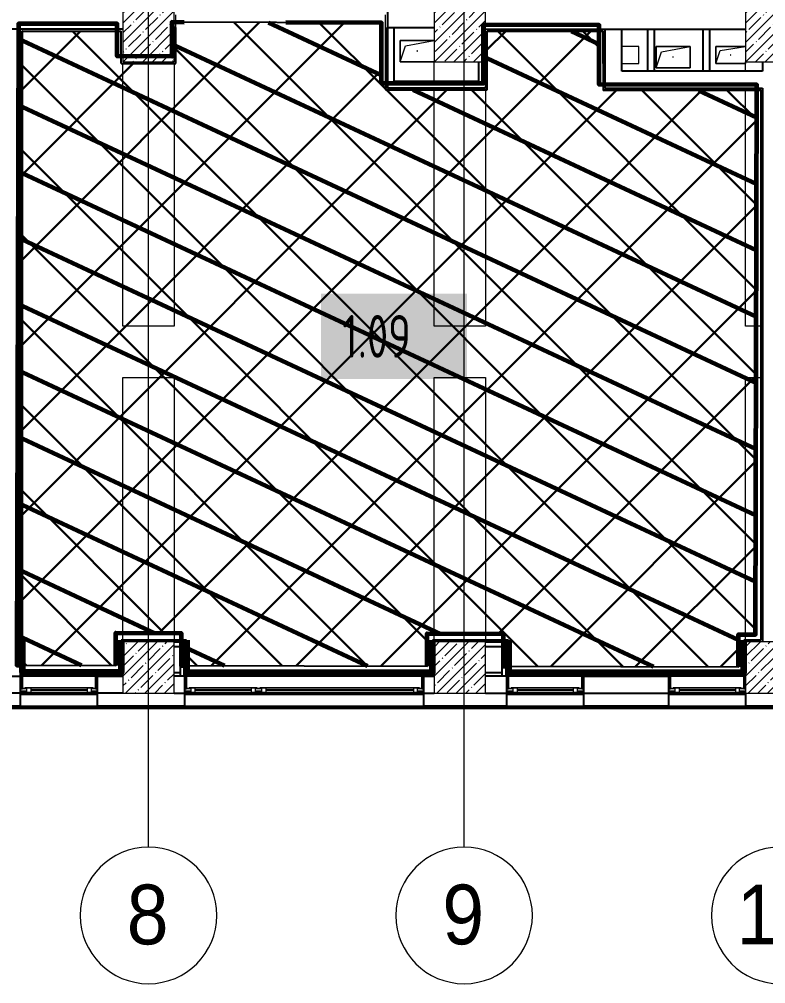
# Model space of a CAD drawing. Header units: millimetres. Extents: x -164500 to 426394, y -51911 to 102118.
# Drawn here: x 20760 to 29510, y -3642 to 7661 of the extents above; entities that cross this region are included whole.
import ezdxf

# ---------------------------------------------------------------- set-up
doc = ezdxf.new("R2010")
doc.units = ezdxf.units.MM
for name, color, linetype, lineweight in [('0) шлифовка', 5, 'Continuous', 60), ('1.4) Плинтус ПЛ-4', 6, 'Continuous', 60), ('5.3) Л-7 Линолеум 4 вып', 230, 'Continuous', 30), ('7.7) Плинтус', 222, 'Continuous', 90), ('A-FLOR', 7, 'Continuous', 9), ('A-GENM', 7, 'Continuous', 9), ('A-GLAZ', 7, 'Continuous', 9), ('A-GLAZ-1', 7, 'Continuous', 5), ('S-COLS-1', 7, 'Continuous', 5), ('Оси', 7, 'Continuous', 9), ('Оси-1', 7, 'Continuous', 20)]:
    doc.layers.add(name, color=color, linetype=linetype, lineweight=lineweight)
doc.layers.add('2) защита вин плитк', color=6, linetype='Continuous')
doc.layers.add('3.2.3) П-9', color=5, linetype='Continuous')
doc.styles.add('Arial', font='arial.ttf', dxfattribs={"width": 0.9, "height": 700})
doc.styles.add('СПДС', font='ГОСТ тип А.ttf', dxfattribs={"width": 0.9})

# ---------------------------------------------------------------- blocks, each defined once
blk = doc.blocks.new('BSC_Колонна _Прямоугольная - 600х600-23286269-Объем проектирования 1 этажа')
at = {"layer": 'S-COLS-1'}
h = blk.add_hatch(dxfattribs=at)
h.set_pattern_fill('FP_3', color=256, style=0, pattern_type=2)
h.set_pattern_definition([(45, (-29509.74, -7600), (-114.04925, 114.04925), []), (45, (-29395.7, -7600), (-114.04925, 114.04925), [201.613, -40.323, 6.706, -33.617])])
h.paths.add_polyline_path([(-300, -300), (300, -300), (300, 300), (-300, 300), (-300, -187)])
for p, q in [((300, 300), (-300, 300)), ((-300, 300), (-300, -300)), ((300, -300), (300, 300)), ((-300, -300), (300, -300))]:
    blk.add_line(p, q, dxfattribs=at)
blk = doc.blocks.new('BSC_Колонна _Прямоугольная - 600х600-V5-Объем проектирования 1 этажа')
at = {"layer": 'S-COLS-1'}
h = blk.add_hatch(dxfattribs=at)
h.set_pattern_fill('FP_9', color=256, style=0, pattern_type=2)
h.set_pattern_definition([(45, (-25860, -200), (-114.0493, 114.0493), []), (45, (-25745.95, -200), (-114.0493, 114.0493), [201.613, -40.323, 6.706, -33.617])])
h.paths.add_polyline_path([(300, -300), (300, 300), (-300, 300), (-300, -300)])
for p, q in [((300, 300), (-300, 300)), ((-300, 300), (-300, -300)), ((300, -300), (300, 300)), ((-300, -300), (300, -300))]:
    blk.add_line(p, q, dxfattribs=at)
blk = doc.blocks.new('BSC_Колонна _Прямоугольная - 600х600-V6-Объем проектирования 1 этажа')
at = {"layer": 'S-COLS-1'}
h = blk.add_hatch(dxfattribs=at)
h.set_pattern_fill('FP_10', color=256, style=0, pattern_type=2)
h.set_pattern_definition([(45, (-29509.74, -200), (-114.04925, 114.04925), []), (45, (-29395.7, -200), (-114.04925, 114.04925), [201.613, -40.323, 6.706, -33.617])])
h.paths.add_polyline_path([(300, -300), (300, 300), (-300, 300), (-300, -300)])
for p, q in [((300, 300), (-300, 300)), ((-300, 300), (-300, -300)), ((300, -300), (300, 300)), ((-300, -300), (300, -300))]:
    blk.add_line(p, q, dxfattribs=at)
blk = doc.blocks.new('BSC_Колонна _Прямоугольная - 600х600-V18-Объем проектирования 1 этажа')
at = {"layer": 'S-COLS-1'}
h = blk.add_hatch(dxfattribs=at)
h.set_pattern_fill('FP_28', color=256, style=0, pattern_type=2)
h.set_pattern_definition([(45, (-25860, -7600), (-114.0493, 114.0493), []), (45, (-25745.95, -7600), (-114.0493, 114.0493), [201.613, -40.323, 6.706, -33.617])])
h.paths.add_polyline_path([(300, -300), (300, 300), (-300, 300), (-300, -300), (-111, -300)])
for p, q in [((300, 300), (-300, 300)), ((-300, 300), (-300, -300)), ((300, -300), (300, 300)), ((-300, -300), (300, -300))]:
    blk.add_line(p, q, dxfattribs=at)
blk = doc.blocks.new('120_Окно_СКБ_1Ст - 120_Окно_СКБ_1Ст 900х2500_h_-V46-Объем проектирования 1 этажа')
at = {"layer": 'A-GLAZ'}
for p, q in [((-450, -127), (-450, -57)), ((-450, -57), (-380, -57)), ((-380, -57), (-380, -127)), ((380, -87), (-380, -87)), ((-380, -87), (-380, -127)), ((-330, -137), (-330, -87)), ((330, -137), (330, -87)), ((380, -127), (380, -57)), ((380, -57), (450, -57)), ((380, -127), (380, -87)), ((450, -57), (450, -127)), ((-380, -127), (-450, -127)), ((-380, -127), (-400, -127)), ((-400, -127), (-400, -137)), ((-400, -137), (400, -137)), ((400, -137), (-400, -137)), ((450, -127), (380, -127)), ((400, -127), (380, -127)), ((400, -137), (400, -127))]:
    blk.add_line(p, q, dxfattribs=at)
at = {"layer": 'A-GLAZ-1'}
for p, q in [((450, -57), (-450, -57)), ((-330, -107), (330, -107)), ((-430, -127), (-400, -127)), ((330, -117), (-330, -117)), ((400, -127), (430, -127))]:
    blk.add_line(p, q, dxfattribs=at)
blk = doc.blocks.new('120_Окно_СКБ_2Ст - 120_Окно_СКБ_2Ст 2800х2500_створка_-22445922-Объем проектирования 1 этажа')
at = {"layer": 'A-GLAZ'}
for p, q in [((-1400, -127), (-1400, -57)), ((-1400, -57), (-1330, -57)), ((-1330, -57), (-1330, -127)), ((500, -87), (-1330, -87)), ((-1330, -87), (-1330, -127)), ((-1280, -137), (-1280, -87)), ((450, -137), (450, -87)), ((500, -127), (500, -57)), ((500, -57), (570, -57)), ((500, -127), (500, -87)), ((570, -57), (570, -127)), ((1330, -87), (570, -87)), ((570, -87), (570, -127)), ((620, -137), (620, -87)), ((1280, -137), (1280, -87)), ((1330, -127), (1330, -57)), ((1330, -57), (1400, -57)), ((1330, -127), (1330, -87)), ((1400, -57), (1400, -127)), ((-1330, -127), (-1400, -127)), ((-1330, -127), (-1350, -127)), ((-1350, -127), (-1350, -137)), ((-1350, -137), (520, -137)), ((520, -137), (-1350, -137)), ((570, -127), (500, -127)), ((520, -127), (500, -127)), ((520, -137), (520, -127)), ((570, -127), (550, -127)), ((550, -127), (550, -137)), ((550, -137), (1350, -137)), ((1350, -137), (550, -137)), ((1400, -127), (1330, -127)), ((1350, -127), (1330, -127)), ((1350, -137), (1350, -127))]:
    blk.add_line(p, q, dxfattribs=at)
at = {"layer": 'A-GLAZ-1'}
for p, q in [((1400, -57), (-1400, -57)), ((-1280, -107), (450, -107)), ((620, -107), (1280, -107)), ((-1380, -127), (-1350, -127)), ((450, -117), (-1280, -117)), ((520, -127), (550, -127)), ((1280, -117), (620, -117)), ((1350, -127), (1380, -127))]:
    blk.add_line(p, q, dxfattribs=at)
blk = doc.blocks.new('120_Окно_СКБ_1Ст - 120_Окно_СКБ_1Ст 900х2500_h_-V150-Объем проектирования 1 этажа')
at = {"layer": 'A-GLAZ'}
for p, q in [((-450, -127), (-450, -57)), ((-450, -57), (-380, -57)), ((-380, -57), (-380, -127)), ((380, -87), (-380, -87)), ((-380, -87), (-380, -127)), ((-330, -137), (-330, -87)), ((330, -137), (330, -87)), ((380, -127), (380, -57)), ((380, -57), (450, -57)), ((380, -127), (380, -87)), ((450, -57), (450, -127)), ((-380, -127), (-450, -127)), ((-380, -127), (-400, -127)), ((-400, -127), (-400, -137)), ((-400, -137), (400, -137)), ((400, -137), (-400, -137)), ((450, -127), (380, -127)), ((400, -127), (380, -127)), ((400, -137), (400, -127))]:
    blk.add_line(p, q, dxfattribs=at)
at = {"layer": 'A-GLAZ-1'}
for p, q in [((450, -57), (-450, -57)), ((-330, -107), (330, -107)), ((-430, -127), (-400, -127)), ((330, -117), (-330, -117)), ((400, -127), (430, -127))]:
    blk.add_line(p, q, dxfattribs=at)
blk = doc.blocks.new('120_Окно_СКБ_1Ст - 120_Окно_СКБ_1Ст 900х2500_h_-V151-Объем проектирования 1 этажа')
at = {"layer": 'A-GLAZ'}
for p, q in [((-450, -127), (-450, -57)), ((-450, -57), (-380, -57)), ((-380, -57), (-380, -127)), ((380, -87), (-380, -87)), ((-380, -87), (-380, -127)), ((-330, -137), (-330, -87)), ((330, -137), (330, -87)), ((380, -127), (380, -57)), ((380, -57), (450, -57)), ((380, -127), (380, -87)), ((450, -57), (450, -127)), ((-380, -127), (-450, -127)), ((-380, -127), (-400, -127)), ((-400, -127), (-400, -137)), ((-400, -137), (400, -137)), ((400, -137), (-400, -137)), ((450, -127), (380, -127)), ((400, -127), (380, -127)), ((400, -137), (400, -127))]:
    blk.add_line(p, q, dxfattribs=at)
at = {"layer": 'A-GLAZ-1'}
for p, q in [((450, -57), (-450, -57)), ((-330, -107), (330, -107)), ((-430, -127), (-400, -127)), ((330, -117), (-330, -117)), ((400, -127), (430, -127))]:
    blk.add_line(p, q, dxfattribs=at)
blk = doc.blocks.new('BSC_Колонна _Прямоугольная - 600х600-V153-Объем проектирования 1 этажа')
at = {"layer": 'S-COLS-1'}
h = blk.add_hatch(dxfattribs=at)
h.set_pattern_fill('FP_155', color=256, style=0, pattern_type=2)
h.set_pattern_definition([(45, (-22210, -7600), (-114.0493, 114.0493), []), (45, (-22095.95, -7600), (-114.0493, 114.0493), [201.613, -40.323, 6.706, -33.617])])
h.paths.add_polyline_path([(161, -300), (300, -300), (300, 300), (-300, 300), (-300, -300)])
for p, q in [((300, 300), (-300, 300)), ((-300, 300), (-300, -300)), ((300, -300), (300, 300)), ((-300, -300), (300, -300))]:
    blk.add_line(p, q, dxfattribs=at)
blk = doc.blocks.new('BSC_Колонна _Прямоугольная - 600х600-V154-Объем проектирования 1 этажа')
at = {"layer": 'S-COLS-1'}
h = blk.add_hatch(dxfattribs=at)
h.set_pattern_fill('FP_156', color=256, style=0, pattern_type=2)
h.set_pattern_definition([(45, (-22210, -200), (-114.0493, 114.0493), []), (45, (-22095.95, -200), (-114.0493, 114.0493), [201.613, -40.323, 6.706, -33.617])])
h.paths.add_polyline_path([(300, -300), (300, 300), (-300, 300), (-300, -300)])
for p, q in [((300, 300), (-300, 300)), ((-300, 300), (-300, -300)), ((300, -300), (300, 300)), ((-300, -300), (300, -300))]:
    blk.add_line(p, q, dxfattribs=at)
blk = doc.blocks.new('GM_Отверстие прямоугольное _в плите_ - Отверстие-21981599-Объем проектирования 1 этажа')
at = {"layer": 'A-GENM'}
for p, q in [((-175, -100), (-175, 100)), ((-175, 100), (175, 100)), ((175, 100), (-175, 100)), ((-175, 100), (-175, -100)), ((-175, -100), (-125, 50)), ((-125, 50), (175, 100)), ((175, -100), (-175, -100)), ((-175, -100), (175, -100)), ((175, -80), (175, -100)), ((175, -100), (175, -80))]:
    blk.add_line(p, q, dxfattribs=at)
for start, end in [(360, 180), (180, 360)]:
    blk.add_arc((0, 0), 2.5, start, end, dxfattribs=at)
blk = doc.blocks.new('GM_Отверстие прямоугольное _в плите_ - Отверстие-V199-Объем проектирования 1 этажа')
at = {"layer": 'A-GENM'}
for p, q in [((-200, -125), (-200, 125)), ((-200, 125), (200, 125)), ((200, 125), (-200, 125)), ((-200, 125), (-200, -125)), ((-138, 62), (200, 125)), ((200, 125), (200, -125)), ((200, -125), (200, 125)), ((-200, -125), (-138, 62)), ((200, -125), (-200, -125)), ((-200, -125), (200, -125))]:
    blk.add_line(p, q, dxfattribs=at)
for start, end in [(360, 180), (180, 360)]:
    blk.add_arc((0, 0), 2.5, start, end, dxfattribs=at)
blk = doc.blocks.new('GM_Отверстие прямоугольное _в плите_ - Отверстие-V206-Объем проектирования 1 этажа')
at = {"layer": 'A-GENM'}
for p, q in [((-200, -125), (-200, 125)), ((-200, 125), (200, 125)), ((200, 125), (-200, 125)), ((-200, 125), (-200, -125)), ((-138, 62), (200, 125)), ((-200, -125), (-138, 62)), ((200, -125), (-200, -125)), ((-200, -125), (200, -125))]:
    blk.add_line(p, q, dxfattribs=at)
for start, end in [(360, 180), (180, 360)]:
    blk.add_arc((0, 0), 2.5, start, end, dxfattribs=at)
blk = doc.blocks.new('Ось сетки - D8-29747960-Объем проектирования 1 этажа')
at = {"layer": 'Оси-1'}
for start, end in [(360, 180), (180, 360)]:
    blk.add_arc((0, 0), 4, start, end, dxfattribs=at)

msp = doc.modelspace()

# ---------------------------------------------------------------- hatches: boundary and pattern name
at = {"layer": '0) шлифовка', "true_color": 0x2776bb}
h = msp.add_hatch(dxfattribs=at)
h.set_pattern_fill('ANSI31', color=152, scale=222, angle=110)
h.paths.add_polyline_path([(25007.933, 7619.789), (22574.702, 7625.501), (22574.702, 7563.938), (22594.702, 7563.938), (22595.702, 7563.938), (22595.702, 7142.938), (21953.702, 7142.938), (21953.702, 7226.958), (21907.002, 7227.068), (21907.697, 7522.938), (20795.702, 7522.938), (20795.702, 91.657), (21890.247, 89.087), (21891.139, 469.086), (22658.137, 467.286), (22657.943, 384.938), (22720.702, 384.938), (22720.702, 87.138), (25540.237, 80.519), (25541.129, 460.518), (26431.629, 458.428), (26431.456, 384.938), (26494.204, 384.938), (26494.204, 78.28), (29189.97, 71.952), (29190.862, 451.951), (29390.862, 451.481), (29405.825, 6825.938), (27604.702, 6825.938), (27603.702, 6825.938), (27603.702, 6896.694), (27556.243, 6896.806), (27557.713, 7522.938), (26245.702, 7522.938), (26245.702, 6832.938), (25053.702, 6832.938), (25053.702, 6909.68), (25006.266, 6909.791)])
at = {"layer": '2) защита вин плитк'}
h = msp.add_hatch(dxfattribs=at)
h.set_pattern_fill('ANSI31', color=256, scale=222)
h.paths.add_polyline_path([(25007.933, 7619.789), (22574.702, 7625.501), (22574.702, 7563.938), (22594.702, 7563.938), (22595.702, 7563.938), (22595.702, 7142.938), (21953.702, 7142.938), (21953.702, 7226.958), (21907.002, 7227.068), (21907.697, 7522.938), (20795.702, 7522.938), (20795.702, 91.657), (21890.247, 89.087), (21891.139, 469.086), (22658.137, 467.286), (22657.943, 384.938), (22720.702, 384.938), (22720.702, 87.138), (25540.237, 80.519), (25541.129, 460.518), (26431.629, 458.428), (26431.456, 384.938), (26494.204, 384.938), (26494.204, 78.28), (29189.97, 71.952), (29190.862, 451.951), (29390.862, 451.481), (29405.825, 6825.938), (27604.702, 6825.938), (27603.702, 6825.938), (27603.702, 6896.694), (27556.243, 6896.806), (27557.713, 7522.938), (26245.702, 7522.938), (26245.702, 6832.938), (25053.702, 6832.938), (25053.702, 6909.68), (25006.266, 6909.791)])
at = {"layer": '3.2.3) П-9'}
h = msp.add_hatch(dxfattribs=at)
h.set_pattern_fill('ANSI31', color=256, scale=222)
h.paths.add_polyline_path([(25007.933, 7619.789), (22574.702, 7625.501), (22574.702, 7563.938), (22594.702, 7563.938), (22595.702, 7563.938), (22595.702, 7142.938), (21953.702, 7142.938), (21953.702, 7226.958), (21907.002, 7227.068), (21907.697, 7522.938), (20795.702, 7522.938), (20795.702, 91.657), (21890.247, 89.087), (21891.139, 469.086), (22658.137, 467.286), (22657.943, 384.938), (22720.702, 384.938), (22720.702, 87.138), (25540.237, 80.519), (25541.129, 460.518), (26431.629, 458.428), (26431.456, 384.938), (26494.204, 384.938), (26494.204, 78.28), (29189.97, 71.952), (29190.862, 451.951), (29390.862, 451.481), (29405.825, 6825.938), (27604.702, 6825.938), (27603.702, 6825.938), (27603.702, 6896.694), (27556.243, 6896.806), (27557.713, 7522.938), (26245.702, 7522.938), (26245.702, 6832.938), (25053.702, 6832.938), (25053.702, 6909.68), (25006.266, 6909.791)])
at = {"layer": '5.3) Л-7 Линолеум 4 вып'}
h = msp.add_hatch(dxfattribs=at)
h.set_pattern_fill('ANSI37', color=256, scale=222)
h.paths.add_polyline_path([(25007.933, 7619.789), (22574.702, 7625.501), (22574.702, 7563.938), (22594.702, 7563.938), (22595.702, 7563.938), (22595.702, 7142.938), (21953.702, 7142.938), (21953.702, 7226.958), (21907.002, 7227.068), (21907.697, 7522.938), (20795.702, 7522.938), (20795.702, 91.657), (21890.247, 89.087), (21891.139, 469.086), (22658.137, 467.286), (22657.943, 384.938), (22720.702, 384.938), (22720.702, 87.138), (25540.237, 80.519), (25541.129, 460.518), (26431.629, 458.428), (26431.456, 384.938), (26494.204, 384.938), (26494.204, 78.28), (29189.97, 71.952), (29190.862, 451.951), (29390.862, 451.481), (29405.825, 6825.938), (27604.702, 6825.938), (27603.702, 6825.938), (27603.702, 6896.694), (27556.243, 6896.806), (27557.713, 7522.938), (26245.702, 7522.938), (26245.702, 6832.938), (25053.702, 6832.938), (25053.702, 6909.68), (25006.266, 6909.791)])

# ---------------------------------------------------------------- linework, layer by layer
for p, q in [((25074.702, 7783.938), (25074.702, 6853.938)), ((21974.702, 7543.938), (18579.702, 7543.938)), ((20774.702, -386.062), (20774.702, 7543.938)), ((20794.702, 7522.938), (20794.702, 7523.938)), ((20795.702, 7522.938), (20794.702, 7522.938)), ((20795.702, 7522.938), (21953.702, 7522.938)), ((20795.702, 4.938), (20795.702, 7522.938)), ((21953.702, 7523.938), (21954.702, 7523.938)), ((21953.702, 7142.938), (21953.702, 7523.938)), ((22594.702, 7563.938), (22574.702, 7563.938)), ((22595.702, 7563.938), (22594.702, 7563.938)), ((22595.702, 7142.938), (22595.702, 7563.938)), ((25054.702, 7553.938), (25053.702, 7553.938)), ((25053.702, 7553.938), (25053.702, 6832.938)), ((25074.702, 7553.938), (25054.702, 7553.938)), ((25074.702, 7563.938), (25624.702, 7563.938)), ((25154.702, 6933.938), (25154.702, 7563.938)), ((26224.702, 7543.938), (27624.702, 7543.938)), ((26244.702, 7522.938), (26244.702, 7523.938)), ((26245.702, 7522.938), (26244.702, 7522.938)), ((26245.702, 7522.938), (27603.702, 7522.938)), ((26245.702, 6832.938), (26245.702, 7522.938)), ((27603.702, 7522.938), (27603.702, 6825.938)), ((27604.702, 7522.938), (27603.702, 7522.938)), ((27604.702, 7143.823), (27604.702, 7523.938)), ((27624.702, 7543.938), (29274.445, 7543.938)), ((27624.702, 7543.938), (27624.702, 6853.938)), ((27824.702, 7053.938), (27824.702, 7543.938)), ((28124.702, 7543.938), (28124.702, 7053.938)), ((28204.702, 7053.938), (28204.702, 7543.938)), ((28774.702, 7543.938), (28774.702, 7053.938)), ((28854.702, 7053.938), (28854.702, 7543.938)), ((21953.702, 7142.938), (22595.702, 7142.938)), ((26144.702, 7163.938), (26144.702, 6933.938)), ((26224.702, 7163.938), (26224.702, 6853.938)), ((29474.445, 7163.938), (29474.445, 7053.938)), ((29474.445, 7053.938), (27824.702, 7053.938)), ((26144.702, 6933.938), (25154.702, 6933.938)), ((25053.702, 6832.938), (26245.702, 6832.938)), ((25054.702, 6833.938), (25054.702, 6834.938)), ((26244.702, 6833.938), (25054.702, 6833.938)), ((26224.702, 6854.938), (25074.702, 6854.938)), ((25074.702, 6853.938), (26224.702, 6853.938)), ((26244.702, 6834.938), (26244.702, 6833.938)), ((27603.702, 6825.938), (27604.702, 6825.938)), ((27604.702, 6833.938), (29454.445, 6833.938)), ((27604.702, 6833.938), (27604.702, 6832.938)), ((29453.445, 6825.938), (27604.702, 6825.938)), ((27624.702, 6853.938), (29474.445, 6853.938)), ((29453.445, 6825.938), (29453.445, 384.938)), ((29454.445, 6832.938), (29454.445, 6833.938)), ((29454.445, 6825.938), (29454.445, 6832.938)), ((29474.445, 6853.938), (29474.445, 363.938)), ((21953.702, 384.938), (21953.702, 4.938)), ((22720.702, 384.938), (21953.702, 384.938)), ((22574.702, 363.938), (22574.702, 383.938)), ((22707.202, 371.438), (22574.702, 371.438)), ((22694.702, 358.938), (22574.702, 358.938)), ((22694.702, -36.062), (22694.702, 358.938)), ((22707.202, 13.938), (22707.202, 371.438)), ((22720.702, 13.938), (22720.702, 384.938)), ((25603.702, 384.938), (25603.702, 4.938)), ((26494.204, 384.938), (25603.702, 384.938)), ((26224.702, 363.938), (26224.702, 383.938)), ((26480.704, 371.438), (26224.702, 371.438)), ((26468.204, 358.938), (26224.702, 358.938)), ((26468.204, -36.062), (26468.204, 358.938)), ((26480.704, 13.938), (26480.704, 371.438)), ((26494.204, -36.062), (26494.204, 384.938)), ((29453.445, 384.938), (29253.445, 384.938)), ((29253.445, 384.938), (29253.445, 13.938)), ((29454.445, 383.938), (29453.445, 383.938)), ((22574.702, 308.938), (22644.702, 308.938)), ((22644.702, 308.938), (22644.702, -36.062)), ((26224.702, 308.938), (26418.204, 308.938)), ((26418.204, 308.938), (26418.204, -36.062)), ((22719.702, 121.661), (22719.702, 13.938)), ((20794.702, 3.938), (20795.702, 3.938)), ((20795.702, 4.938), (20795.702, 3.938)), ((20795.702, 4.938), (21674.702, 4.938)), ((20795.702, 3.938), (21674.702, 3.938)), ((20795.702, -36.062), (20795.702, 3.938)), ((21674.702, 4.938), (21674.702, 3.938)), ((21674.702, 4.938), (21954.702, 4.938)), ((21674.702, 3.938), (21674.702, -386.062)), ((21954.702, 3.938), (21674.702, 3.938)), ((21954.702, 4.938), (21954.702, 3.938)), ((22574.702, 3.938), (22644.702, 3.938)), ((22699.702, -386.062), (22699.702, 13.938)), ((22699.702, 13.938), (22719.702, 13.938)), ((22699.702, 3.938), (25499.702, 3.938)), ((22719.702, 13.938), (22720.702, 13.938)), ((22719.702, 3.938), (22719.702, 13.938)), ((22720.702, 13.938), (22720.702, 4.938)), ((22720.702, 4.938), (25499.702, 4.938)), ((25499.702, 4.938), (25499.702, 3.938)), ((25499.702, 4.938), (25604.702, 4.938)), ((25499.702, 3.938), (25499.702, -386.062)), ((25499.702, 3.938), (25604.702, 3.938)), ((25604.702, 4.938), (25604.702, 3.938)), ((26224.702, 3.938), (26418.204, 3.938)), ((26474.702, -386.062), (26474.702, 13.938)), ((26474.702, 13.938), (26493.204, 13.938)), ((26474.702, 3.938), (27374.702, 3.938)), ((26493.204, 13.938), (26493.204, 23.938)), ((26493.204, 13.938), (26493.204, -36.062)), ((26494.204, 4.938), (27374.702, 4.938)), ((28374.445, 4.938), (27374.702, 4.938)), ((27374.702, 4.938), (27374.702, 3.938)), ((27374.702, 3.938), (27374.702, -386.062)), ((28374.445, 3.938), (27374.702, 3.938)), ((28374.445, 3.938), (28374.445, 4.938)), ((28374.445, 4.938), (29254.445, 4.938)), ((28374.445, 3.938), (29254.445, 3.938)), ((28374.445, -386.062), (28374.445, 3.938)), ((29253.445, 13.938), (29254.445, 13.938)), ((29253.445, 4.938), (29253.445, 13.938)), ((29254.445, 23.938), (29254.445, 13.938)), ((29254.445, 13.938), (29274.445, 13.938)), ((29254.445, 4.938), (29254.445, 13.938)), ((29264.445, 3.938), (29264.445, -36.062)), ((19404.702, -36.062), (20794.702, -36.062)), ((20794.702, -184.062), (20794.702, -36.062)), ((20795.702, -36.062), (20794.702, -36.062)), ((21653.702, -36.062), (20795.702, -36.062)), ((20795.702, -184.062), (20795.702, -36.062)), ((21653.702, -36.062), (21653.702, -184.062)), ((21654.702, -36.062), (21653.702, -36.062)), ((21654.702, -36.062), (21974.702, -36.062)), ((21654.702, -36.062), (21654.702, -184.062)), ((22719.702, -36.062), (22574.702, -36.062)), ((22719.702, -184.062), (22719.702, -36.062)), ((22720.702, -36.062), (22719.702, -36.062)), ((25478.702, -36.062), (22720.702, -36.062)), ((22720.702, -184.062), (22720.702, -36.062)), ((25478.702, -36.062), (25478.702, -184.062)), ((25479.702, -36.062), (25478.702, -36.062)), ((25479.702, -36.062), (25624.702, -36.062)), ((25479.702, -36.062), (25479.702, -184.062)), ((26494.702, -36.062), (26224.702, -36.062)), ((26474.702, -36.062), (26474.702, -184.062)), ((26494.702, -184.062), (26494.702, -36.062)), ((26495.702, -36.062), (26494.702, -36.062)), ((27354.702, -36.062), (26495.702, -36.062)), ((26495.702, -184.062), (26495.702, -36.062)), ((27353.702, -36.062), (27353.702, -184.062)), ((27354.702, -36.062), (27353.702, -36.062)), ((27354.702, -36.062), (27354.702, -184.062)), ((27374.702, -36.062), (27354.702, -36.062)), ((27374.702, -36.062), (28394.445, -36.062)), ((27374.702, -184.062), (27374.702, -36.062)), ((29254.445, -36.062), (28394.445, -36.062)), ((28394.445, -184.062), (28394.445, -36.062)), ((28395.445, -36.062), (28394.445, -36.062)), ((28395.445, -184.062), (28395.445, -36.062)), ((29253.445, -36.062), (29253.445, -184.062)), ((29254.445, -36.062), (29253.445, -36.062)), ((29254.445, -36.062), (29254.445, -184.062)), ((29274.445, -36.062), (29254.445, -36.062)), ((20774.702, -184.062), (20794.702, -184.062)), ((20844.702, -216.062), (20774.702, -216.062)), ((20794.702, -184.062), (20795.702, -184.062)), ((21674.702, -216.062), (21604.702, -216.062)), ((21653.702, -184.062), (21654.702, -184.062)), ((21654.702, -184.062), (21674.702, -184.062)), ((22699.702, -184.062), (22719.702, -184.062)), ((22769.702, -216.062), (22699.702, -216.062)), ((22719.702, -184.062), (22720.702, -184.062)), ((23599.702, -216.062), (23529.702, -216.062)), ((25499.702, -216.062), (25429.702, -216.062)), ((25478.702, -184.062), (25479.702, -184.062)), ((25479.702, -184.062), (25499.702, -184.062)), ((26474.702, -184.062), (26494.702, -184.062)), ((26544.702, -216.062), (26474.702, -216.062)), ((26494.702, -184.062), (26495.702, -184.062)), ((27374.702, -216.062), (27304.702, -216.062)), ((27353.702, -184.062), (27354.702, -184.062)), ((27354.702, -184.062), (27374.702, -184.062)), ((28374.445, -184.062), (28394.445, -184.062)), ((28444.445, -216.062), (28374.445, -216.062)), ((28394.445, -184.062), (28395.445, -184.062)), ((29274.445, -216.062), (29204.445, -216.062)), ((29253.445, -184.062), (29254.445, -184.062)), ((29254.445, -184.062), (29274.445, -184.062)), ((21974.702, -236.062), (14924.702, -236.062)), ((22574.702, -236.062), (22699.702, -236.062)), ((22699.702, -236.062), (25624.702, -236.062)), ((26224.702, -236.062), (29274.445, -236.062)), ((29274.445, -236.062), (29274.445, -386.062)), ((72344.702, -416.062), (-225.298, -416.062)), ((19424.702, -386.062), (20774.702, -386.062)), ((19424.702, -389.062), (20774.702, -389.062)), ((19424.702, -394.062), (20774.702, -394.062)), ((20774.702, -394.062), (20774.702, -386.062)), ((21674.702, -394.062), (20774.702, -394.062)), ((21674.702, -386.062), (21674.702, -394.062)), ((21674.702, -386.062), (22699.702, -386.062)), ((21674.702, -389.062), (22699.702, -389.062)), ((21674.702, -394.062), (22699.702, -394.062)), ((22699.702, -394.062), (22699.702, -386.062)), ((25499.702, -394.062), (22699.702, -394.062)), ((25499.702, -386.062), (25499.702, -394.062)), ((25499.702, -386.062), (26474.702, -386.062)), ((25499.702, -389.062), (26474.702, -389.062)), ((25499.702, -394.062), (26474.702, -394.062)), ((26474.702, -394.062), (26474.702, -386.062)), ((27374.702, -394.062), (26474.702, -394.062)), ((27374.702, -386.062), (27374.702, -394.062)), ((27374.702, -386.062), (28374.445, -386.062)), ((27374.702, -389.062), (28374.445, -389.062)), ((27374.702, -394.062), (28374.445, -394.062)), ((28374.445, -394.062), (28374.445, -386.062)), ((29274.445, -394.062), (28374.445, -394.062)), ((29274.445, -386.062), (29274.445, -394.062)), ((29274.445, -386.062), (30274.702, -386.062)), ((29274.445, -389.062), (30274.702, -389.062)), ((29274.445, -394.062), (30274.702, -394.062))]:
    msp.add_line(p, q)
at = {"flags": 128}
msp.add_lwpolyline([(27557.879, 7593.804), (26199.883, 7596.991), (26198.263, 6906.993), (25006.266, 6909.791), (25007.933, 7619.789), (22549.94, 7625.559), (22549.001, 7225.56), (21907.002, 7227.068), (21907.895, 7607.066), (20749.898, 7609.785), (20732.25, 91.805), (21890.247, 89.087), (21891.139, 469.086), (22658.137, 467.286), (22657.245, 87.287), (25540.237, 80.519), (25541.129, 460.518), (26431.629, 458.428), (26430.737, 78.429), (29189.97, 71.952), (29190.862, 451.951), (29390.862, 451.481), (29405.981, 6892.463), (27556.243, 6896.806)], close=True, dxfattribs=at)
at = {"layer": '1.4) Плинтус ПЛ-4', "flags": 128}
for points in [[(22691.408, 7625.227), (22549.94, 7625.559), (22549.001, 7225.56), (21907.002, 7227.068), (21907.895, 7607.066), (20749.898, 7609.785), (20732.25, 91.805), (20795.702, 91.657)], [(29189.97, 71.952), (29190.862, 451.951), (29390.862, 451.481), (29405.981, 6892.463), (27556.243, 6896.806), (27557.879, 7593.804), (26199.883, 7596.991), (26198.263, 6906.993), (25006.266, 6909.791), (25007.933, 7619.789), (23884.702, 7622.426)], [(21890.247, 89.087), (21891.139, 469.086), (22658.137, 467.286), (22657.245, 87.287), (22720.702, 87.138)], [(25540.237, 80.519), (25541.129, 460.518), (26431.629, 458.428), (26430.737, 78.429), (26494.204, 78.28)]]:
    msp.add_lwpolyline(points, dxfattribs=at)
at = {"layer": '7.7) Плинтус'}
for points in [[(21954.702, 383.938), (21954.702, 3.938), (20795.702, 4.938), (20795.702, 396.62)], [(22720.702, 384.938), (22720.702, 3.938), (25604.702, 4.938), (25604.702, 383.938)], [(26494.204, 384.938), (26494.204, 3.938), (29253.445, 3.938), (29253.445, 384.938)]]:
    msp.add_lwpolyline(points, dxfattribs=at)
at = {"layer": 'A-FLOR'}
for p, q in [((22594.702, 7143.938), (22594.702, 7711.938)), ((25054.702, 6834.938), (25054.702, 7711.938)), ((20794.702, 7523.938), (21953.702, 7523.938)), ((20794.702, 3.938), (20794.702, 7522.938)), ((21954.702, 7523.938), (21954.702, 7143.938)), ((26244.702, 7523.938), (27604.702, 7523.938)), ((26244.702, 6834.938), (26244.702, 7522.938)), ((27604.702, 7343.823), (27604.702, 7146.124)), ((28024.445, 7343.938), (27824.702, 7343.938)), ((28024.445, 7143.938), (28024.445, 7343.938)), ((21954.702, 7143.938), (22594.702, 7143.938)), ((21974.702, 4063.938), (21974.702, 7143.938)), ((22574.702, 7143.938), (22574.702, 4063.938)), ((25624.702, 6933.938), (25624.702, 7163.938)), ((25624.702, 7163.938), (26144.702, 7163.938)), ((27604.702, 7143.823), (27604.702, 6833.938)), ((27824.702, 7143.938), (28024.445, 7143.938)), ((29274.702, 7053.938), (29274.702, 7163.938)), ((29274.702, 7163.938), (29474.445, 7163.938)), ((25054.702, 6834.938), (26244.702, 6834.938)), ((25624.702, 4063.938), (25624.702, 6834.938)), ((26224.702, 6834.938), (26224.702, 4063.938)), ((29274.702, 4063.938), (29274.702, 6825.938)), ((29454.445, 6825.938), (29454.445, 383.938)), ((22574.702, 4063.938), (21974.702, 4063.938)), ((26224.702, 4063.938), (25624.702, 4063.938)), ((29454.445, 4063.938), (29274.702, 4063.938)), ((21974.702, 383.938), (21974.702, 3463.938)), ((21974.702, 3463.938), (22574.702, 3463.938)), ((22574.702, 3463.938), (22574.702, 383.938)), ((25624.702, 383.938), (25624.702, 3463.938)), ((25624.702, 3463.938), (26224.702, 3463.938)), ((26224.702, 3463.938), (26224.702, 383.938)), ((29274.702, 383.938), (29274.702, 3463.938)), ((29274.702, 3463.938), (29454.445, 3463.938)), ((22719.702, 383.938), (21954.702, 383.938)), ((21954.702, 383.938), (21954.702, 4.938)), ((22719.702, 121.661), (22719.702, 383.938)), ((26493.204, 383.938), (25604.702, 383.938)), ((25604.702, 383.938), (25604.702, 4.938)), ((26493.204, 23.938), (26493.204, 383.938)), ((29453.445, 383.938), (29254.445, 383.938)), ((29254.445, 383.938), (29254.445, 23.938)), ((29254.445, 23.938), (26493.204, 23.938))]:
    msp.add_line(p, q, dxfattribs=at)
at = {"layer": 'Оси'}
for points in [[(22274.702, -2042.321), (22274.702, 2957.679), (22274.702, 22262.009), (22274.702, 27262.009)], [(25974.702, -2042.321), (25974.702, 2957.679), (25974.702, 22262.009), (25974.702, 27262.009)]]:
    msp.add_lwpolyline(points, dxfattribs=at)

# ---------------------------------------------------------------- block references
for name, p in [('BSC_Колонна _Прямоугольная - 600х600-V153-Объем проектирования 1 этажа', (22274.702, 7463.938)), ('BSC_Колонна _Прямоугольная - 600х600-V18-Объем проектирования 1 этажа', (25924.702, 7463.938)), ('BSC_Колонна _Прямоугольная - 600х600-23286269-Объем проектирования 1 этажа', (29574.445, 7463.938)), ('GM_Отверстие прямоугольное _в плите_ - Отверстие-V206-Объем проектирования 1 этажа', (25424.702, 7288.938)), ('GM_Отверстие прямоугольное _в плите_ - Отверстие-V199-Объем проектирования 1 этажа', (28424.702, 7218.938)), ('GM_Отверстие прямоугольное _в плите_ - Отверстие-21981599-Объем проектирования 1 этажа', (29099.445, 7243.938)), ('BSC_Колонна _Прямоугольная - 600х600-V154-Объем проектирования 1 этажа', (22274.702, 63.938)), ('BSC_Колонна _Прямоугольная - 600х600-V5-Объем проектирования 1 этажа', (25924.702, 63.938)), ('BSC_Колонна _Прямоугольная - 600х600-V6-Объем проектирования 1 этажа', (29574.445, 63.938))]:
    msp.add_blockref(name, p)
at = {"color": 3, "rotation": 180}
for name, p in [('120_Окно_СКБ_1Ст - 120_Окно_СКБ_1Ст 900х2500_h_-V46-Объем проектирования 1 этажа', (21224.702, -311.062)), ('120_Окно_СКБ_2Ст - 120_Окно_СКБ_2Ст 2800х2500_створка_-22445922-Объем проектирования 1 этажа', (24099.702, -311.062)), ('120_Окно_СКБ_1Ст - 120_Окно_СКБ_1Ст 900х2500_h_-V151-Объем проектирования 1 этажа', (26924.702, -311.062)), ('120_Окно_СКБ_1Ст - 120_Окно_СКБ_1Ст 900х2500_h_-V150-Объем проектирования 1 этажа', (28824.445, -311.062))]:
    msp.add_blockref(name, p, dxfattribs=at)
at = {"layer": 'Оси-1', "xscale": 199.9999999999999, "yscale": 199.9999999999999, "zscale": 199.9999999999999}
for p in [(22274.702, -2842.321), (25974.702, -2842.321), (29674.702, -2842.321)]:
    msp.add_blockref('Ось сетки - D8-29747960-Объем проектирования 1 этажа', p, dxfattribs=at)

# ---------------------------------------------------------------- texts
at = {"insert": (24546.939, 4195.257), "char_height": 500, "width": 1212.1515, "attachment_point": 1, "style": 'СПДС', "bg_fill": 1, "box_fill_scale": 1.5, "bg_fill_color": 7, "bg_fill_true_color": 16777215, "bg_fill_transparency": 0}
msp.add_mtext('1.09', dxfattribs=at)
at = {"layer": 'Оси', "char_height": 700, "attachment_point": 1, "style": 'Arial'}
for s, insert, width in [('\\fArial|b0|i0|c204|p34|;\\W.9;8', (22019.67, -2481.028), 606.07575), ('\\fArial|b0|i0|c204|p34|;\\W.9;9', (25719.67, -2481.028), 606.07575), ('10', (29169.47, -2481.028), 1212.1515)]:
    msp.add_mtext(s, dxfattribs=dict(at, insert=insert, width=width))

doc.saveas('drawing.dxf')
